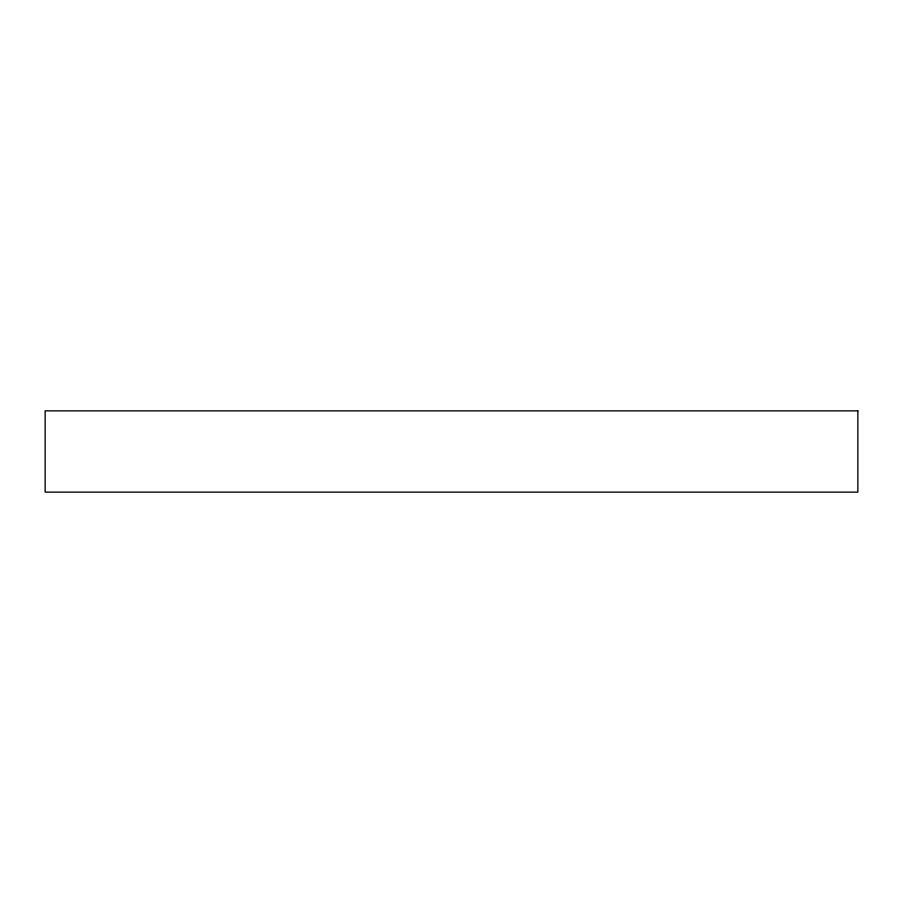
<?xml version="1.0" encoding="UTF-8"?>
<svg xmlns="http://www.w3.org/2000/svg" width="903" height="903" viewBox="0 0 903 903"><rect width="100%" height="100%" fill="white"/><g stroke="black" fill="none" stroke-linecap="round" stroke-linejoin="round"><path stroke-width="1.35" d="M857.85 410.865L45.15 410.865L45.15 492.135L857.85 492.135L857.85 410.865"/></g></svg>
